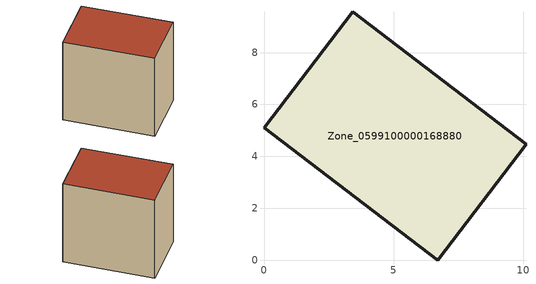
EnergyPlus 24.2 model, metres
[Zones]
Zone_0599100000168880
 floor ground (C_G): 6.69,0 0,5.1 3.42,9.57 10.1,4.46 z3.73
 wall outside (C_F): 6.69,0 10.1,4.46 3.42,9.57 0,5.1 6.69,0 z3.73:12.09
 roof outside (C_R): 0,5.1 6.69,0 10.1,4.46 3.42,9.57 z12.09
[BUILDING]
Pand.0599100000168880: North Axis=0; Terrain=City; Loads Convergence Tolerance Value=0.04; Temperature Convergence Tolerance Value=0.4; Solar Distribution=FullExterior; Maximum Number of Warmup Days=25; Minimum Number of Warmup Days=1
[Site:Location]
Rotterdam.The.Hague.AP_ZH_NLD Design_Conditions: Latitude=51.96; Longitude=4.45; Time Zone=1; Elevation=-4.5
[SITE:GROUNDTEMPERATURE:BUILDINGSURFACE]
18, 18, 18, 18, 18, 18, 18, 18, 18, 18, 18, 18
[MATERIAL] Thermal Absorptance=0.9; Solar Absorptance=0.7; Visible Absorptance=0.7
Name | Roughness | Thickness | Conductivity | Density | Specific Heat
G.TC.1975-1991 | MediumSmooth | 0.15 | 0.288461 | 540 | 1210
F.TC.1975-1991 | Rough | 0.3 | 0.230769 | 1920 | 840
R.TC.1975-1991 | MediumRough | 0.2 | 0.153846 | 1500 | 1000
[CONSTRUCTION]
C_G: G.TC.1975-1991
C_F: F.TC.1975-1991
C_R: R.TC.1975-1991
[ZONE]
Zone_0599100000168880: Type=1; Multiplier=1; Ceiling Height=Autocalculate; Volume=Autocalculate; Floor Area=autocalculate; Part of Total Floor Area=Yes
[ZONEINFILTRATION:DESIGNFLOWRATE]
Infil_Zone_0599100000168880: Zone or ZoneList or Space or SpaceList=Zone_0599100000168880; Schedule=AlwaysOn; Design Flow Rate Calculation Method=Flow/Area; Flow Rate per Floor Area=0.003; Constant Term Coefficient=1; Temperature Term Coefficient=0; Velocity Term Coefficient=0; Velocity Squared Term Coefficient=0
[HVACTEMPLATE:ZONE:IDEALLOADSAIRSYSTEM]
Zone_0599100000168880: Maximum Heating Supply Air Temperature=50; Minimum Cooling Supply Air Temperature=13; Maximum Heating Supply Air Humidity Ratio=0.0156; Minimum Cooling Supply Air Humidity Ratio=0.0077; Heating Limit=NoLimit; Cooling Limit=NoLimit; Dehumidification Control Type=ConstantSensibleHeatRatio; Cooling Sensible Heat Ratio=0.7; Dehumidification Setpoint=60; Humidification Control Type=None; Humidification Setpoint=30; Outdoor Air Method=None; Outdoor Air Flow Rate per Person=0.00944; Outdoor Air Flow Rate per Zone Floor Area=0; Outdoor Air Flow Rate per Zone=0; Demand Controlled Ventilation Type=None; Outdoor Air Economizer Type=NoEconomizer; Heat Recovery Type=None; Sensible Heat Recovery Effectiveness=0.7; Latent Heat Recovery Effectiveness=0.65
[ZONECONTROL:THERMOSTAT]
ThermostatControl_Zone_0599100000168880: Zone or ZoneList=Zone_0599100000168880; Control Type Schedule=DualSetpointControlType; Control 1=Thermostat_Zone_0599100000168880; Temperature Difference Between Cutout And Setpoint=0
[THERMOSTATSETPOINT:DUALSETPOINT]
Thermostat_Zone_0599100000168880: Heating Setpoint Temperature Schedule=HeatingSetpoint_Zone_0599100000168880; Cooling Setpoint Temperature Schedule=CoolingSetpoint_Zone_0599100000168880
[SCHEDULE:COMPACT]
HeatingSetpoint_Zone_0599100000168880: Through: 12/31, For: AllDays, Until: 24:00, 21
CoolingSetpoint_Zone_0599100000168880: Through: 12/31, For: AllDays, Until: 24:00, 24
DualSetpointControlType: Through: 12/31, For: AllDays, Until: 24:00, 4
AlwaysOn: Through: 12/31, For: AllDays, Until: 24:00, 1
